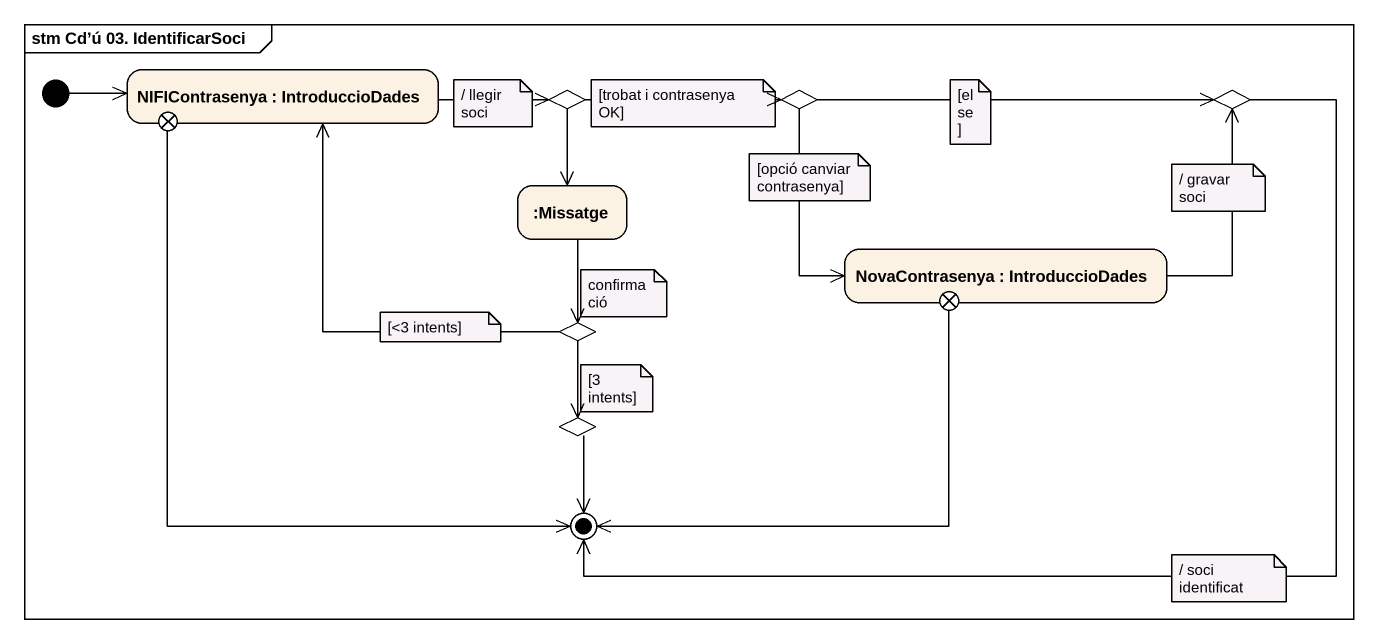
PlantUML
@startuml
mainframe stm Cd’ú 03. IdentificarSoci
hide empty description
state "NIFIContrasenya : IntroduccioDades" as NIFIContrasenya
state choice1 <<choice>>
state choice2 <<choice>>
state choice3 <<choice>>
state exit1 <<choice>>
state ":Missatge" as Missatge
state "NovaContrasenya : IntroduccioDades" as NovaContrasenya
state exit2 <<choice>>
state choice4 <<choice>>
state choice5 <<choice>>
[*] -right-> NIFIContrasenya
NIFIContrasenya -right-> choice1
choice1 -right-> choice2
choice1 --> Missatge
choice2 -right-> choice3
choice2 --> NovaContrasenya
Missatge --> choice4
NovaContrasenya -up-> choice3
choice4 -up-> NIFIContrasenya
choice4 --> choice5
choice3 --> [*]
exit1 --> [*]
exit2 --> [*]
choice5 --> [*]
note as N1
  / llegir soci
end note
note as N2
  [trobat i contrasenya OK]
end note
note as N3
  [else]
end note
note as N4
  [opció canviar contrasenya]
end note
note as N5
  / gravar soci
end note
note as N6
  confirmació
end note
note as N7
  [<3 intents]
end note
note as N8
  [3 intents]
end note
note as N9
  / soci identificat
end note
@enduml
